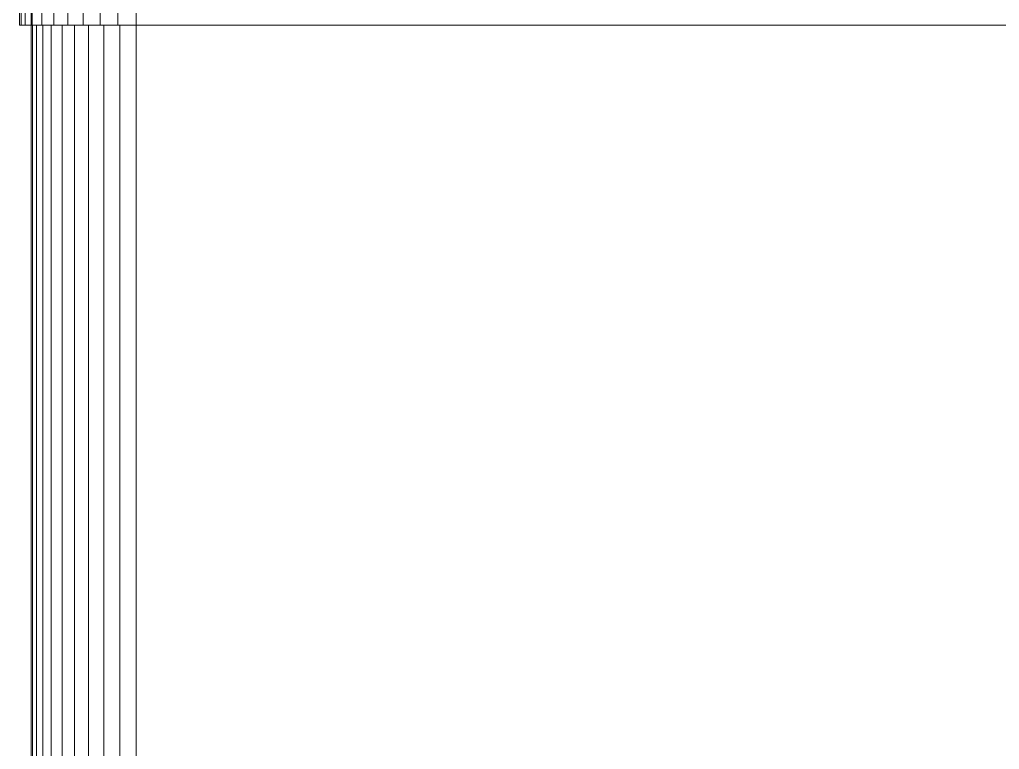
# Model space of a CAD drawing. Header units: centimetres. Extents: x -13467 to 3766, y -437 to 1921.
# Drawn here: x -4263.57 to -4246.76, y 172.38 to 184.9 of the extents above; entities that cross this region are included whole.
import ezdxf

# ---------------------------------------------------------------- set-up
doc = ezdxf.new("R2010")
doc.units = ezdxf.units.CM
doc.layers.add('M-EQPM', color=7, linetype='Continuous', lineweight=9)

# ---------------------------------------------------------------- blocks, each defined once
blk = doc.blocks.new('EQ-04-006 - EQ-04-006_dwg_Agrupar_318-1538744-Sección 1-2')
at = {"layer": 'M-EQPM', "color": 9, "true_color": 0xc0c0c0}
for p, q in [((-3712.214, 186.8), (-3712.214, 184.8)), ((-3712.214, 186.8), (-3712.214, 184.8)), ((-3712.214, 186.8), (-3712.214, 184.8)), ((-3712.189, 184.8), (-3712.189, 186.8)), ((-3712.116, 186.8), (-3712.116, 184.8)), ((-3712.116, 184.8), (-3712.116, 186.8)), ((-3711.996, 186.8), (-3711.996, 184.8)), ((-3711.832, 184.8), (-3711.832, 186.8)), ((-3711.832, 186.8), (-3711.832, 184.8)), ((-3711.628, 184.8), (-3711.628, 186.8)), ((-3711.389, 186.8), (-3711.389, 184.8)), ((-3711.122, 184.8), (-3711.122, 186.8)), ((-3711.122, 186.8), (-3711.122, 184.8)), ((-3710.832, 184.8), (-3710.832, 186.8)), ((-3710.527, 186.8), (-3710.527, 184.8)), ((-3710.214, 184.8), (-3710.214, 186.8)), ((-3712.014, 184.8), (-3712.014, 186.6)), ((-3712.189, 184.8), (-3712.214, 184.8)), ((-3712.214, 184.8), (-3712.189, 184.8)), ((-3712.214, 184.8), (-3712.189, 184.8)), ((-3712.116, 184.8), (-3712.189, 184.8)), ((-3711.996, 184.8), (-3712.116, 184.8)), ((-3712.014, 106), (-3712.014, 184.8)), ((-3712.014, 184.8), (-3712.014, 106)), ((-3712.014, 106), (-3712.014, 184.8)), ((-3711.832, 184.8), (-3711.996, 184.8)), ((-3711.992, 106), (-3711.992, 184.8)), ((-3711.992, 184.8), (-3711.992, 106)), ((-3711.992, 106), (-3711.992, 184.8)), ((-3711.926, 106), (-3711.926, 184.8)), ((-3711.628, 184.8), (-3711.832, 184.8)), ((-3711.817, 106), (-3711.817, 184.8)), ((-3711.817, 106), (-3711.817, 184.8)), ((-3711.817, 184.8), (-3711.817, 106)), ((-3711.814, 184.8), (-3711.814, 106)), ((-3711.814, 184.8), (-3711.794, 184.8)), ((-3711.67, 106), (-3711.67, 184.8)), ((-3711.67, 106), (-3711.67, 184.8)), ((-3711.67, 184.8), (-3711.67, 106)), ((-3711.628, 184.8), (-3711.389, 184.8)), ((-3711.486, 106), (-3711.486, 184.8)), ((-3711.486, 184.8), (-3711.486, 106)), ((-3711.486, 184.8), (-3711.486, 106)), ((-3711.122, 184.8), (-3711.389, 184.8)), ((-3711.272, 106), (-3711.272, 184.8)), ((-3711.272, 106), (-3711.272, 184.8)), ((-3711.272, 184.8), (-3711.272, 106)), ((-3710.832, 184.8), (-3711.122, 184.8)), ((-3711.031, 106), (-3711.031, 184.8)), ((-3710.832, 184.8), (-3710.527, 184.8)), ((-3710.77, 106), (-3710.77, 184.8)), ((-3710.77, 184.8), (-3710.77, 106)), ((-3710.77, 106), (-3710.77, 184.8)), ((-3710.214, 184.8), (-3710.527, 184.8)), ((-3710.495, 106), (-3710.495, 184.8)), ((-3710.495, 106), (-3710.495, 184.8)), ((-3710.495, 184.8), (-3710.495, 106)), ((-3653.214, 184.8), (-3710.214, 184.8)), ((-3710.214, 106), (-3710.214, 184.8))]:
    blk.add_line(p, q, dxfattribs=at)
at = {"layer": 'M-EQPM', "color": 9, "true_color": 0xc0c0c0, "flags": 128}
for points in [[(-3712.116, 184.8), (-3712.189, 184.8), (-3712.189, 186.8), (-3712.116, 186.8), (-3712.116, 184.8), (-3712.189, 184.8), (-3712.214, 184.8), (-3712.214, 186.8), (-3712.214, 184.8), (-3712.189, 184.8), (-3712.189, 186.8), (-3712.214, 186.8)], [(-3712.189, 186.8), (-3712.214, 186.8), (-3712.214, 184.8), (-3712.189, 184.8)], [(-3711.832, 184.8), (-3711.996, 184.8), (-3711.996, 186.8), (-3711.996, 184.8), (-3712.116, 184.8)], [(-3711.628, 186.8), (-3711.628, 184.8), (-3711.832, 184.8)], [(-3711.628, 184.8), (-3711.389, 184.8), (-3711.389, 186.8), (-3711.628, 186.8)], [(-3711.122, 184.8), (-3711.389, 184.8), (-3711.389, 186.8), (-3711.122, 186.8)], [(-3710.832, 184.8), (-3711.122, 184.8), (-3711.122, 186.8), (-3710.832, 186.8)], [(-3710.832, 184.8), (-3710.832, 186.8), (-3710.832, 184.8), (-3711.122, 184.8)], [(-3652.596, 184.8), (-3652.901, 184.8), (-3653.214, 184.8), (-3653.214, 186.8), (-3653.214, 184.8), (-3652.901, 184.8), (-3652.901, 186.8), (-3653.214, 186.8), (-3710.214, 186.8), (-3710.214, 184.8), (-3653.214, 184.8), (-3710.214, 184.8), (-3710.527, 184.8), (-3710.527, 186.8), (-3710.214, 186.8), (-3710.214, 184.8), (-3710.527, 184.8), (-3710.832, 184.8)], [(-3710.832, 186.8), (-3710.527, 186.8), (-3710.527, 184.8), (-3710.832, 184.8)], [(-3711.832, 184.8), (-3711.996, 184.8), (-3712.116, 184.8)], [(-3711.122, 184.8), (-3711.389, 184.8), (-3711.628, 184.8)]]:
    blk.add_lwpolyline(points, dxfattribs=at)
for points in [[(-3711.628, 184.8), (-3711.832, 184.8), (-3711.832, 186.8), (-3711.628, 186.8)], [(-3711.926, 184.8), (-3711.926, 106)], [(-3711.031, 184.8), (-3711.031, 106)], [(-3710.214, 184.8), (-3710.214, 106)]]:
    blk.add_lwpolyline(points, close=True, dxfattribs=at)
blk = doc.blocks.new('EQ-04-006 - EQ-04-006_dwg_011_ENZUNCHADOR_dwg-1538751-Sección 1-2')
blk.add_blockref('EQ-04-006 - EQ-04-006_dwg_Agrupar_318-1538744-Sección 1-2', (0, 0))
blk = doc.blocks.new('EQ-04-006 - EQ-04-006_dwg-1538743-Sección 1-2')
blk.add_blockref('EQ-04-006 - EQ-04-006_dwg_011_ENZUNCHADOR_dwg-1538751-Sección 1-2', (0, 0))
blk = doc.blocks.new('EQ-04-006 - EQ-04-006-1538756-Sección 1-2')
blk.add_blockref('EQ-04-006 - EQ-04-006_dwg-1538743-Sección 1-2', (0, 0))
blk = doc.blocks.new('PQ_RVR_MEP-01_ZZ_ZZ_MO_T_A_rvt-2-Sección 1-2')
at = {"layer": 'M-EQPM', "lineweight": 9}
blk.add_blockref('EQ-04-006 - EQ-04-006-1538756-Sección 1-2', (0, 0), dxfattribs=at)

msp = doc.modelspace()

# ---------------------------------------------------------------- block references
at = {"lineweight": 5}
msp.add_blockref('PQ_RVR_MEP-01_ZZ_ZZ_MO_T_A_rvt-2-Sección 1-2', (-551.352, 0), dxfattribs=at)

doc.saveas('drawing.dxf')
